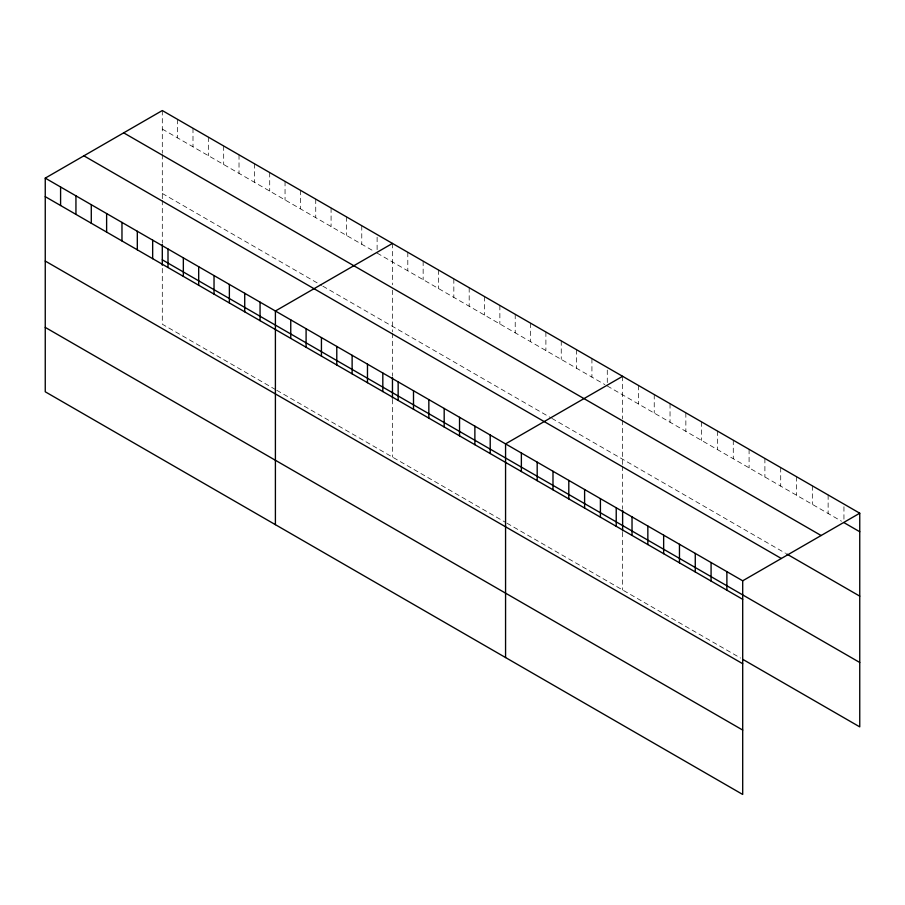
<?xml version="1.0" encoding="UTF-8"?>
<svg xmlns="http://www.w3.org/2000/svg" width="905" height="905" viewBox="0 0 905 905"><rect width="100%" height="100%" fill="white"/><g stroke="black" fill="none" stroke-linecap="round" stroke-linejoin="round"><path stroke-width="0.68" stroke-dasharray="4.53 3.39" d="M162.3 129.076L373.573 251.058M377.114 253.095L604.913 384.614M607.278 385.983L841.514 521.212M162.3 193.466L321.648 285.471M322.825 286.15L550.625 417.669M551.801 418.348L785.574 553.306M275.618 389.625L162.3 324.205L162.3 266.523M276.794 390.304L505.771 522.502M506.947 523.192L740.573 658.071M843.946 506.732L843.946 519.968M828.132 494.956L828.132 513.486M812.328 485.827L812.328 504.368M796.513 476.697L796.513 495.239M780.71 467.58L780.71 486.109M764.895 458.45L764.895 476.98M749.091 449.321L749.091 467.851M733.276 440.192L733.276 458.733M717.473 431.063L717.473 449.604M701.658 421.934L701.658 440.475M685.854 412.816L685.854 431.346M670.039 403.687L670.039 422.216M654.236 394.557L654.236 413.087M638.432 385.428L638.432 403.969M622.617 376.299L622.617 418.981M622.617 420.327L622.617 464.763M622.617 466.143L622.617 508.995M622.617 532.287L622.617 589.97M607.278 370.088L607.278 383.335M591.927 358.584L591.927 377.125M576.587 349.726L576.587 368.267M561.247 340.868L561.247 359.398M545.896 332.011L545.896 350.54M530.556 323.153L530.556 341.683M515.216 314.295L515.216 332.825M499.865 305.438L499.865 323.967M484.526 296.58L484.526 315.11M469.186 287.722L469.186 306.252M453.835 278.853L453.835 297.394M438.495 269.995L438.495 288.537M423.144 261.138L423.144 279.679M407.804 252.28L407.804 270.821M392.465 243.422L392.465 284.77M392.465 290.132L392.465 331.875M392.465 333.266L392.465 376.107M392.465 399.399L392.465 457.093M377.114 237.212L377.114 250.447M361.774 225.707L361.774 244.237M346.434 216.849L346.434 235.379M331.083 207.992L331.083 226.522M315.743 199.134L315.743 217.664M300.403 190.276L300.403 208.806M285.052 181.407L285.052 199.948M269.713 172.55L269.713 191.091M254.373 163.692L254.373 182.233M239.022 154.834L239.022 173.375M223.682 145.977L223.682 164.518M208.331 137.119L208.331 155.66M192.991 128.261L192.991 146.791M177.651 119.403L177.651 137.933M162.3 110.546L162.3 153.228M162.3 154.563L162.3 198.998M162.3 200.378L162.3 243.23"/><path stroke-width="1.36" d="M45.25 178.127L742.7 580.795L742.7 794.454L45.25 391.786L45.25 178.127L162.3 110.546L859.75 513.214L859.75 726.873L743.005 659.474M392.465 243.422L275.403 311.003L275.403 524.674M622.617 376.299L505.567 443.88L505.567 657.55M742.7 580.795L859.75 513.214M843.946 522.615L859.75 531.744M123.68 132.843L821.118 535.511M786.784 554.018L859.75 596.135M83.882 155.818L781.32 558.487M162.3 259.814L859.75 662.483M45.25 196.657L742.7 599.325M45.25 261.047L742.7 663.716M45.25 327.395L742.7 730.064M726.885 571.666L726.885 590.196M711.081 562.537L711.081 581.067M695.266 553.408L695.266 571.949M679.463 544.278L679.463 562.82M663.648 535.16L663.648 553.69M647.844 526.031L647.844 544.561M632.029 516.902L632.029 535.432M622.617 510.375L622.617 530.941M616.226 507.773L616.226 526.314M600.411 498.644L600.411 517.185M584.607 489.515L584.607 508.056M568.804 480.397L568.804 498.927M552.989 471.267L552.989 489.797M537.185 462.138L537.185 480.668M521.37 453.009L521.37 471.55M490.216 435.022L490.216 453.563M474.876 426.165L474.876 444.706M459.536 417.307L459.536 435.848M444.185 408.449L444.185 426.979M428.846 399.591L428.846 418.121M413.506 390.734L413.506 409.264M398.155 381.876L398.155 400.406M392.465 377.487L392.465 398.064M382.815 373.018L382.815 391.548M367.475 364.161L367.475 382.691M352.124 355.303L352.124 373.833M336.784 346.434L336.784 364.975M321.433 337.576L321.433 356.118M306.094 328.719L306.094 347.26M290.754 319.861L290.754 338.402M260.063 302.146L260.063 320.675M244.723 293.288L244.723 311.818M229.372 284.43L229.372 302.96M214.032 275.572L214.032 294.102M198.693 266.715L198.693 285.245M183.342 257.857L183.342 276.387M168.002 248.999L168.002 267.529M162.3 244.61L162.3 265.188M152.662 240.13L152.662 258.672M137.311 231.273L137.311 249.814M121.971 222.415L121.971 240.956M106.62 213.557L106.62 232.099M91.281 204.7L91.281 223.241M75.941 195.842L75.941 214.372M60.59 186.984L60.59 205.514"/></g></svg>
